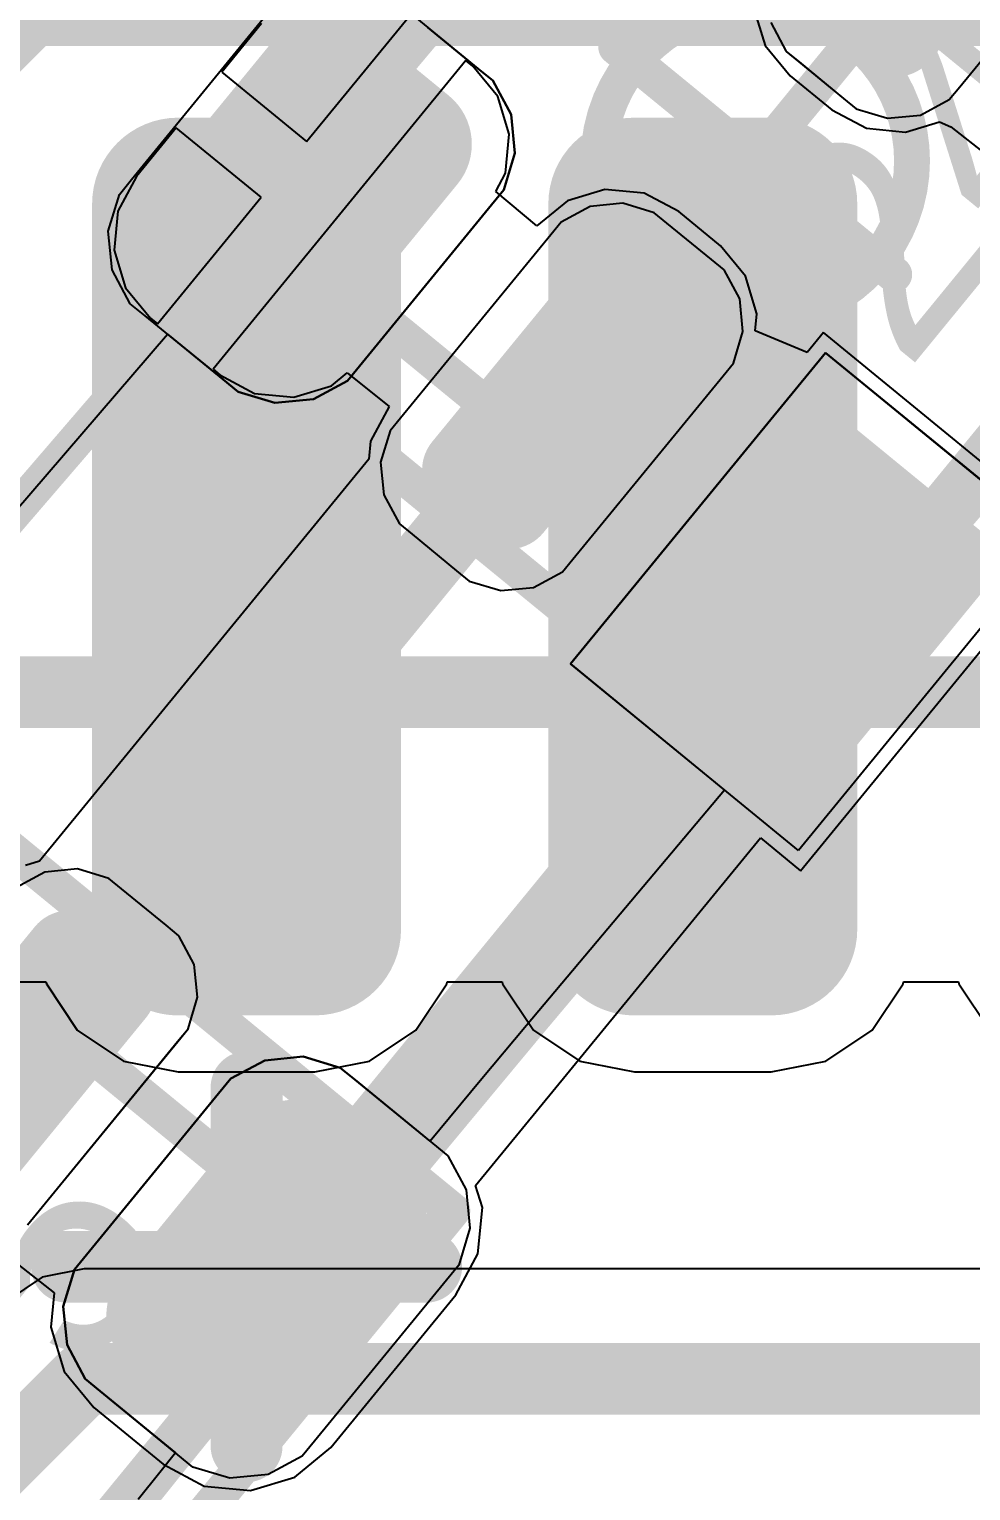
# Model space of a CAD drawing. Header units: inches. Extents: x -52 to 109, y 0 to 35.
# Drawn here: x 29.495 to 32.116, y 9.476 to 13.546 of the extents above; entities that cross this region are included whole.
import ezdxf

# ---------------------------------------------------------------- set-up
doc = ezdxf.new("R2010")
doc.units = ezdxf.units.IN
for name, color, linetype in [('Bottom 3D Body', 216, 'Continuous'), ('Bottom Courtyard', 56, 'Continuous'), ('Bottom Layer', 5, 'Continuous'), ('Bottom Solder', 6, 'Continuous'), ('Mechanical 1', 6, 'Continuous'), ('Mechanical 4', 56, 'Continuous'), ('Top Component Outline', 56, 'Continuous'), ('Top Courtyard', 56, 'Continuous'), ('Top Layer', 1, 'Continuous'), ('Top Overlay', 2, 'Continuous'), ('Top Paste', 8, 'Continuous'), ('Top Solder', 216, 'Continuous')]:
    doc.layers.add(name, color=color, linetype=linetype)
doc.styles.add('Arial', font='', dxfattribs={"height": 0.2})
doc.styles.get('Arial').set_extended_font_data('Arial')

# ---------------------------------------------------------------- blocks, each defined once
blk = doc.blocks.new('APA_RGB_LED_2020_357')
at = {"layer": 'Top Layer'}
h = blk.add_hatch(color=1, dxfattribs=at)
edge = h.paths.add_edge_path()
edge.add_arc((-1.125, 1.025), 0.125, 90, 180)
edge.add_line((-1.25, 1.025), (-1.25, 0.775))
edge.add_arc((-1.125, 0.775), 0.125, 180, 270)
edge.add_line((-1.125, 0.65), (-0.575, 0.65))
edge.add_arc((-0.575, 0.775), 0.125, 270, 360)
edge.add_line((-0.45, 0.775), (-0.45, 1.025))
edge.add_arc((-0.575, 1.025), 0.125, 0, 90)
edge.add_line((-0.575, 1.15), (-1.125, 1.15))
h = blk.add_hatch(color=1, dxfattribs=at)
edge = h.paths.add_edge_path()
edge.add_arc((-1.175, 0.075), 0.075, 90, 180)
edge.add_line((-1.25, 0.075), (-1.25, -0.075))
edge.add_arc((-1.175, -0.075), 0.075, 180, 270)
edge.add_line((-1.175, -0.15), (-0.525, -0.15))
edge.add_arc((-0.525, -0.075), 0.075, 270, 360)
edge.add_line((-0.45, -0.075), (-0.45, 0.075))
edge.add_arc((-0.525, 0.075), 0.075, 0, 90)
edge.add_line((-0.525, 0.15), (-1.175, 0.15))
h = blk.add_hatch(color=1, dxfattribs=at)
edge = h.paths.add_edge_path()
edge.add_arc((0.525, 0.075), 0.075, 90, 180)
edge.add_line((0.45, 0.075), (0.45, -0.075))
edge.add_arc((0.525, -0.075), 0.075, 180, 270)
edge.add_line((0.525, -0.15), (1.175, -0.15))
edge.add_arc((1.175, -0.075), 0.075, 270, 360)
edge.add_line((1.25, -0.075), (1.25, 0.075))
edge.add_arc((1.175, 0.075), 0.075, 0, 90)
edge.add_line((1.175, 0.15), (0.525, 0.15))
blk.add_hatch(color=1, dxfattribs=at).paths.add_polyline_path([(-1.25, -0.65), (-0.45, -0.65), (-0.45, -1.15), (-1.25, -1.15)])
at = {"layer": 'Top Paste'}
h = blk.add_hatch(color=8, dxfattribs=at)
edge = h.paths.add_edge_path()
edge.add_arc((-1.125, 1.025), 0.125, 90, 180)
edge.add_line((-1.25, 1.025), (-1.25, 0.775))
edge.add_arc((-1.125, 0.775), 0.125, 180, 270)
edge.add_line((-1.125, 0.65), (-0.575, 0.65))
edge.add_arc((-0.575, 0.775), 0.125, 270, 360)
edge.add_line((-0.45, 0.775), (-0.45, 1.025))
edge.add_arc((-0.575, 1.025), 0.125, 0, 90)
edge.add_line((-0.575, 1.15), (-1.125, 1.15))
h = blk.add_hatch(color=8, dxfattribs=at)
edge = h.paths.add_edge_path()
edge.add_arc((-1.175, 0.075), 0.075, 90, 180)
edge.add_line((-1.25, 0.075), (-1.25, -0.075))
edge.add_arc((-1.175, -0.075), 0.075, 180, 270)
edge.add_line((-1.175, -0.15), (-0.525, -0.15))
edge.add_arc((-0.525, -0.075), 0.075, 270, 360)
edge.add_line((-0.45, -0.075), (-0.45, 0.075))
edge.add_arc((-0.525, 0.075), 0.075, 0, 90)
edge.add_line((-0.525, 0.15), (-1.175, 0.15))
h = blk.add_hatch(color=8, dxfattribs=at)
edge = h.paths.add_edge_path()
edge.add_arc((0.525, 0.075), 0.075, 90, 180)
edge.add_line((0.45, 0.075), (0.45, -0.075))
edge.add_arc((0.525, -0.075), 0.075, 180, 270)
edge.add_line((0.525, -0.15), (1.175, -0.15))
edge.add_arc((1.175, -0.075), 0.075, 270, 360)
edge.add_line((1.25, -0.075), (1.25, 0.075))
edge.add_arc((1.175, 0.075), 0.075, 0, 90)
edge.add_line((1.175, 0.15), (0.525, 0.15))
blk.add_hatch(color=8, dxfattribs=at).paths.add_polyline_path([(-1.25, -0.65), (-0.45, -0.65), (-0.45, -1.15), (-1.25, -1.15)])
at = {"layer": 'Top Solder'}
h = blk.add_hatch(color=216, dxfattribs=at)
edge = h.paths.add_edge_path()
edge.add_arc((-1.125, 1.025), 0.175, 90, 180)
edge.add_line((-1.3, 1.025), (-1.3, 0.775))
edge.add_arc((-1.125, 0.775), 0.175, 180, 270)
edge.add_line((-1.125, 0.6), (-0.575, 0.6))
edge.add_arc((-0.575, 0.775), 0.175, 270, 360)
edge.add_line((-0.4, 0.775), (-0.4, 1.025))
edge.add_arc((-0.575, 1.025), 0.175, 0, 90)
edge.add_line((-0.575, 1.2), (-1.125, 1.2))
h = blk.add_hatch(color=216, dxfattribs=at)
edge = h.paths.add_edge_path()
edge.add_arc((-1.175, 0.075), 0.125, 90, 180)
edge.add_line((-1.3, 0.075), (-1.3, -0.075))
edge.add_arc((-1.175, -0.075), 0.125, 180, 270)
edge.add_line((-1.175, -0.2), (-0.525, -0.2))
edge.add_arc((-0.525, -0.075), 0.125, 270, 360)
edge.add_line((-0.4, -0.075), (-0.4, 0.075))
edge.add_arc((-0.525, 0.075), 0.125, 0, 90)
edge.add_line((-0.525, 0.2), (-1.175, 0.2))
h = blk.add_hatch(color=216, dxfattribs=at)
edge = h.paths.add_edge_path()
edge.add_arc((0.525, 0.075), 0.125, 90, 180)
edge.add_line((0.4, 0.075), (0.4, -0.075))
edge.add_arc((0.525, -0.075), 0.125, 180, 270)
edge.add_line((0.525, -0.2), (1.175, -0.2))
edge.add_arc((1.175, -0.075), 0.125, 270, 360)
edge.add_line((1.3, -0.075), (1.3, 0.075))
edge.add_arc((1.175, 0.075), 0.125, 0, 90)
edge.add_line((1.175, 0.2), (0.525, 0.2))
blk.add_hatch(color=216, dxfattribs=at).paths.add_polyline_path([(-1.3, -0.6), (-0.4, -0.6), (-0.4, -1.2), (-1.3, -1.2)])
at = {"layer": 'Top Component Outline'}
for points in [[(-1, 1, 0.1, 0.1, 0), (1, 1, 0.1, 0.1, 0)], [(-1, 1, 0.1, 0.1, 0), (-1, -1, 0.1, 0.1, 0)], [(-1, -1, 0.1, 0.1, 0), (1, -1, 0.1, 0.1, 0)]]:
    blk.add_lwpolyline(points, format="xyseb", dxfattribs=at)
for points in [[(-1.025, 1, 0.05, 0.05, 1), (-0.975, 1, 0.05, 0.05, 1)], [(-1.025, 1, 0.05, 0.05, 1), (-0.975, 1, 0.05, 0.05, 1)], [(-1.025, -1, 0.05, 0.05, 1), (-0.975, -1, 0.05, 0.05, 1)], [(-1.025, -1, 0.05, 0.05, 1), (-0.975, -1, 0.05, 0.05, 1)]]:
    blk.add_lwpolyline(points, format="xyseb", close=True, dxfattribs=at)
at = {"layer": 'Top Courtyard'}
for points in [[(-1.3, 1.2, 0.1, 0.1, 0), (-1.3, -1.2, 0.1, 0.1, 0)], [(-1.3, 1.2, 0.1, 0.1, 0), (1.3, 1.2, 0.1, 0.1, 0)], [(0, 0.5, 0.1, 0.1, 0), (0, -0.5, 0.1, 0.1, 0)], [(-0.5, 0, 0.1, 0.1, 0), (0.5, 0, 0.1, 0.1, 0)], [(-1.3, -1.2, 0.1, 0.1, 0), (1.3, -1.2, 0.1, 0.1, 0)]]:
    blk.add_lwpolyline(points, format="xyseb", dxfattribs=at)
for points in [[(-1.325, 1.2, 0.05, 0.05, 1), (-1.275, 1.2, 0.05, 0.05, 1)], [(-1.325, 1.2, 0.05, 0.05, 1), (-1.275, 1.2, 0.05, 0.05, 1)], [(-0.025, 0.5, 0.05, 0.05, 1), (0.025, 0.5, 0.05, 0.05, 1)], [(-0.525, 0, 0.05, 0.05, 1), (-0.475, 0, 0.05, 0.05, 1)], [(0.475, 0, 0.05, 0.05, 1), (0.525, 0, 0.05, 0.05, 1)], [(-0.025, -0.5, 0.05, 0.05, 1), (0.025, -0.5, 0.05, 0.05, 1)], [(-1.325, -1.2, 0.05, 0.05, 1), (-1.275, -1.2, 0.05, 0.05, 1)], [(-1.325, -1.2, 0.05, 0.05, 1), (-1.275, -1.2, 0.05, 0.05, 1)]]:
    blk.add_lwpolyline(points, format="xyseb", close=True, dxfattribs=at)
at = {"layer": 'Top Overlay'}
for p, q in [((-1.2929, 1.2689), (-1.1937, 1.31)), ((-1.1937, 1.31), (-1.14, 1.31)), ((-1.14, 1.31), (-1.14, 1.31)), ((-1.14, 1.31), (-0.56, 1.31)), ((-1.3689, 1.1929), (-1.2929, 1.2689)), ((-1.41, 1.0937), (-1.3689, 1.1929)), ((-1.41, 1.04), (-1.41, 1.0937)), ((-1.41, 0.76), (-1.41, 1.04)), ((-0.29, 1.04), (-0.29, 0.76)), ((-1.41, 0.76), (-1.41, 0.76)), ((-1.41, 0.7063), (-1.41, 0.76)), ((-0.29, 0.76), (-0.29, 0.7063)), ((-1.3689, 0.6071), (-1.41, 0.7063)), ((-0.29, 0.7063), (-0.3311, 0.6071)), ((-1.2929, 0.5311), (-1.3689, 0.6071)), ((-0.3311, 0.6071), (-0.4071, 0.5311)), ((-1.1937, 0.49), (-1.2929, 0.5311)), ((-0.4071, 0.5311), (-0.5063, 0.49)), ((-1.14, 0.49), (-1.1937, 0.49)), ((-0.56, 0.49), (-1.14, 0.49)), ((-0.5063, 0.49), (-0.56, 0.49)), ((-0.56, 0.49), (-0.56, 0.49)), ((-1.2258, 0.31), (-1.3103, 0.275)), ((-1.18, 0.31), (-1.2258, 0.31)), ((-0.52, 0.31), (-1.18, 0.31)), ((-0.4743, 0.31), (-0.52, 0.31)), ((-0.52, 0.31), (-0.52, 0.31)), ((-0.3897, 0.275), (-0.4743, 0.31)), ((-1.3103, 0.275), (-1.375, 0.2103)), ((-0.325, 0.2103), (-0.3897, 0.275)), ((-1.375, 0.2103), (-1.41, 0.1258)), ((-0.29, 0.1257), (-0.325, 0.2103)), ((0.325, 0.2103), (0.29, 0.1257)), ((-1.41, 0.1258), (-1.41, 0.08)), ((-0.29, 0.08), (-0.29, 0.1257)), ((0.29, 0.1257), (0.29, 0.08)), ((-1.41, 0.08), (-1.41, -0.08)), ((-1.41, 0.08), (-1.41, 0.08)), ((-0.29, -0.08), (-0.29, 0.08)), ((0.29, 0.08), (0.29, -0.08)), ((0.29, 0.08), (0.29, 0.08)), ((-1.41, -0.08), (-1.41, -0.1257)), ((-0.29, -0.1257), (-0.29, -0.08)), ((-0.29, -0.08), (-0.29, -0.08)), ((0.29, -0.08), (0.29, -0.1257)), ((-1.41, -0.1257), (-1.375, -0.2103)), ((-0.325, -0.2103), (-0.29, -0.1257)), ((0.29, -0.1257), (0.325, -0.2103)), ((-1.375, -0.2103), (-1.3103, -0.275)), ((-0.3897, -0.275), (-0.325, -0.2103)), ((0.325, -0.2103), (0.3897, -0.275)), ((-1.3103, -0.275), (-1.2258, -0.31)), ((-0.4743, -0.31), (-0.3897, -0.275)), ((0.3897, -0.275), (0.4742, -0.31)), ((-1.2258, -0.31), (-1.18, -0.31)), ((-1.18, -0.31), (-1.18, -0.31)), ((-1.18, -0.31), (-0.52, -0.31)), ((-0.52, -0.31), (-0.4743, -0.31)), ((0.4742, -0.31), (0.52, -0.31)), ((0.52, -0.31), (0.52, -0.31)), ((0.52, -0.31), (1.18, -0.31)), ((-1.41, -1.31), (-1.41, -0.49)), ((-1.41, -0.49), (-0.29, -0.49)), ((-0.29, -0.49), (-0.29, -1.31)), ((-0.29, -1.31), (-1.41, -1.31))]:
    blk.add_line(p, q, dxfattribs=at)
at = {"layer": 'Top Courtyard', "style": 'Arial'}
blk.add_text('D24', height=0.6, dxfattribs=at).set_placement((-0.8, -0.7))
blk = doc.blocks.new('APA_RGB_LED_2020_358')
at = {"layer": 'Top Layer'}
h = blk.add_hatch(color=1, dxfattribs=at)
edge = h.paths.add_edge_path()
edge.add_arc((0.525, 0.075), 0.075, 90, 180)
edge.add_line((0.45, 0.075), (0.45, -0.075))
edge.add_arc((0.525, -0.075), 0.075, 180, 270)
edge.add_line((0.525, -0.15), (1.175, -0.15))
edge.add_arc((1.175, -0.075), 0.075, 270, 360)
edge.add_line((1.25, -0.075), (1.25, 0.075))
edge.add_arc((1.175, 0.075), 0.075, 0, 90)
edge.add_line((1.175, 0.15), (0.525, 0.15))
h = blk.add_hatch(color=1, dxfattribs=at)
edge = h.paths.add_edge_path()
edge.add_arc((0.575, -0.775), 0.125, 90, 180)
edge.add_line((0.45, -0.775), (0.45, -1.025))
edge.add_arc((0.575, -1.025), 0.125, 180, 270)
edge.add_line((0.575, -1.15), (1.125, -1.15))
edge.add_arc((1.125, -1.025), 0.125, 270, 360)
edge.add_line((1.25, -1.025), (1.25, -0.775))
edge.add_arc((1.125, -0.775), 0.125, 0, 90)
edge.add_line((1.125, -0.65), (0.575, -0.65))
at = {"layer": 'Top Paste'}
h = blk.add_hatch(color=8, dxfattribs=at)
edge = h.paths.add_edge_path()
edge.add_arc((0.525, 0.075), 0.075, 90, 180)
edge.add_line((0.45, 0.075), (0.45, -0.075))
edge.add_arc((0.525, -0.075), 0.075, 180, 270)
edge.add_line((0.525, -0.15), (1.175, -0.15))
edge.add_arc((1.175, -0.075), 0.075, 270, 360)
edge.add_line((1.25, -0.075), (1.25, 0.075))
edge.add_arc((1.175, 0.075), 0.075, 0, 90)
edge.add_line((1.175, 0.15), (0.525, 0.15))
h = blk.add_hatch(color=8, dxfattribs=at)
edge = h.paths.add_edge_path()
edge.add_arc((0.575, -0.775), 0.125, 90, 180)
edge.add_line((0.45, -0.775), (0.45, -1.025))
edge.add_arc((0.575, -1.025), 0.125, 180, 270)
edge.add_line((0.575, -1.15), (1.125, -1.15))
edge.add_arc((1.125, -1.025), 0.125, 270, 360)
edge.add_line((1.25, -1.025), (1.25, -0.775))
edge.add_arc((1.125, -0.775), 0.125, 0, 90)
edge.add_line((1.125, -0.65), (0.575, -0.65))
at = {"layer": 'Top Solder'}
h = blk.add_hatch(color=216, dxfattribs=at)
edge = h.paths.add_edge_path()
edge.add_arc((0.525, 0.075), 0.125, 90, 180)
edge.add_line((0.4, 0.075), (0.4, -0.075))
edge.add_arc((0.525, -0.075), 0.125, 180, 270)
edge.add_line((0.525, -0.2), (1.175, -0.2))
edge.add_arc((1.175, -0.075), 0.125, 270, 360)
edge.add_line((1.3, -0.075), (1.3, 0.075))
edge.add_arc((1.175, 0.075), 0.125, 0, 90)
edge.add_line((1.175, 0.2), (0.525, 0.2))
h = blk.add_hatch(color=216, dxfattribs=at)
edge = h.paths.add_edge_path()
edge.add_arc((0.575, -0.775), 0.175, 90, 180)
edge.add_line((0.4, -0.775), (0.4, -1.025))
edge.add_arc((0.575, -1.025), 0.175, 180, 270)
edge.add_line((0.575, -1.2), (1.125, -1.2))
edge.add_arc((1.125, -1.025), 0.175, 270, 360)
edge.add_line((1.3, -1.025), (1.3, -0.775))
edge.add_arc((1.125, -0.775), 0.175, 0, 90)
edge.add_line((1.125, -0.6), (0.575, -0.6))
at = {"layer": 'Top Component Outline'}
for points in [[(1, 1, 0.1, 0.1, 0), (1, -1, 0.1, 0.1, 0)], [(-1, -1, 0.1, 0.1, 0), (1, -1, 0.1, 0.1, 0)]]:
    blk.add_lwpolyline(points, format="xyseb", dxfattribs=at)
blk.add_lwpolyline([(0.975, -1, 0.05, 0.05, 1), (1.025, -1, 0.05, 0.05, 1)], format="xyseb", close=True, dxfattribs=at)
blk.add_lwpolyline([(0.975, -1, 0.05, 0.05, 1), (1.025, -1, 0.05, 0.05, 1)], format="xyseb", close=True, dxfattribs=at)
at = {"layer": 'Top Courtyard'}
for points in [[(1.3, 1.2, 0.1, 0.1, 0), (1.3, -1.2, 0.1, 0.1, 0)], [(-1.3, -1.2, 0.1, 0.1, 0), (1.3, -1.2, 0.1, 0.1, 0)]]:
    blk.add_lwpolyline(points, format="xyseb", dxfattribs=at)
blk.add_lwpolyline([(1.275, -1.2, 0.05, 0.05, 1), (1.325, -1.2, 0.05, 0.05, 1)], format="xyseb", close=True, dxfattribs=at)
blk.add_lwpolyline([(1.275, -1.2, 0.05, 0.05, 1), (1.325, -1.2, 0.05, 0.05, 1)], format="xyseb", close=True, dxfattribs=at)
at = {"layer": 'Top Overlay'}
for p, q in [((1.3103, 0.275), (1.2258, 0.31)), ((1.375, 0.2103), (1.3103, 0.275)), ((1.41, 0.1257), (1.375, 0.2103)), ((1.41, 0.08), (1.41, 0.1257)), ((1.41, -0.08), (1.41, 0.08)), ((1.41, -0.1258), (1.41, -0.08)), ((1.41, -0.08), (1.41, -0.08)), ((1.375, -0.2103), (1.41, -0.1258)), ((1.3103, -0.275), (1.375, -0.2103)), ((1.2258, -0.31), (1.3103, -0.275)), ((0.52, -0.31), (1.18, -0.31)), ((1.18, -0.31), (1.2258, -0.31)), ((0.4071, -0.5311), (0.5063, -0.49)), ((0.5063, -0.49), (0.56, -0.49)), ((0.56, -0.49), (0.56, -0.49)), ((0.56, -0.49), (1.14, -0.49)), ((1.14, -0.49), (1.1937, -0.49)), ((1.1937, -0.49), (1.2929, -0.5311)), ((0.3311, -0.6071), (0.4071, -0.5311)), ((1.2929, -0.5311), (1.3689, -0.6071)), ((0.29, -0.7063), (0.3311, -0.6071)), ((1.3689, -0.6071), (1.41, -0.7063)), ((0.29, -0.76), (0.29, -0.7063)), ((1.41, -0.7063), (1.41, -0.76)), ((0.29, -1.04), (0.29, -0.76)), ((1.41, -0.76), (1.41, -0.76)), ((1.41, -0.76), (1.41, -1.04)), ((0.29, -1.04), (0.29, -1.04)), ((0.29, -1.0937), (0.29, -1.04)), ((1.41, -1.04), (1.41, -1.0937)), ((0.3311, -1.1929), (0.29, -1.0937)), ((1.41, -1.0937), (1.3689, -1.1929)), ((0.4071, -1.2689), (0.3311, -1.1929)), ((1.3689, -1.1929), (1.2929, -1.2689)), ((0.5063, -1.31), (0.4071, -1.2689)), ((1.2929, -1.2689), (1.1937, -1.31)), ((0.56, -1.31), (0.5063, -1.31)), ((1.14, -1.31), (0.56, -1.31)), ((1.1937, -1.31), (1.14, -1.31)), ((1.14, -1.31), (1.14, -1.31))]:
    blk.add_line(p, q, dxfattribs=at)
at = {"layer": 'Top Courtyard', "style": 'Arial'}
blk.add_text('D25', height=0.6, dxfattribs=at).set_placement((-0.8, -0.7))
blk = doc.blocks.new('SMDHDRV10P127_2X5_615X330X560B_B_448')
at = {"layer": 'Bottom Layer'}
h = blk.add_hatch(color=5, dxfattribs=at)
edge = h.paths.add_edge_path()
edge.add_arc((-2.96, 1.46), 0.19, 90, 180)
edge.add_line((-3.15, 1.46), (-3.15, 1.08))
edge.add_arc((-2.96, 1.08), 0.19, 180, 270)
edge.add_line((-2.96, 0.89), (-0.94, 0.89))
edge.add_arc((-0.94, 1.08), 0.19, 270, 360)
edge.add_line((-0.75, 1.08), (-0.75, 1.46))
edge.add_arc((-0.94, 1.46), 0.19, 0, 90)
edge.add_line((-0.94, 1.65), (-2.96, 1.65))
h = blk.add_hatch(color=5, dxfattribs=at)
edge = h.paths.add_edge_path()
edge.add_arc((-2.96, 0.19), 0.19, 90, 180)
edge.add_line((-3.15, 0.19), (-3.15, -0.19))
edge.add_arc((-2.96, -0.19), 0.19, 180, 270)
edge.add_line((-2.96, -0.38), (-0.94, -0.38))
edge.add_arc((-0.94, -0.19), 0.19, 270, 360)
edge.add_line((-0.75, -0.19), (-0.75, 0.19))
edge.add_arc((-0.94, 0.19), 0.19, 0, 90)
edge.add_line((-0.94, 0.38), (-2.96, 0.38))
at = {"layer": 'Bottom Solder'}
h = blk.add_hatch(color=6, dxfattribs=at)
edge = h.paths.add_edge_path()
edge.add_arc((-2.96, 1.46), 0.24, 90, 180)
edge.add_line((-3.2, 1.46), (-3.2, 1.08))
edge.add_arc((-2.96, 1.08), 0.24, 180, 270)
edge.add_line((-2.96, 0.84), (-0.94, 0.84))
edge.add_arc((-0.94, 1.08), 0.24, 270, 360)
edge.add_line((-0.7, 1.08), (-0.7, 1.46))
edge.add_arc((-0.94, 1.46), 0.24, 0, 90)
edge.add_line((-0.94, 1.7), (-2.96, 1.7))
h = blk.add_hatch(color=6, dxfattribs=at)
edge = h.paths.add_edge_path()
edge.add_arc((-2.96, 0.19), 0.24, 90, 180)
edge.add_line((-3.2, 0.19), (-3.2, -0.19))
edge.add_arc((-2.96, -0.19), 0.24, 180, 270)
edge.add_line((-2.96, -0.43), (-0.94, -0.43))
edge.add_arc((-0.94, -0.19), 0.24, 270, 360)
edge.add_line((-0.7, -0.19), (-0.7, 0.19))
edge.add_arc((-0.94, 0.19), 0.24, 0, 90)
edge.add_line((-0.94, 0.43), (-2.96, 0.43))
at = {"layer": 'Bottom 3D Body'}
blk.add_lwpolyline([(-1.6, -3.7, 0.2, 0.2, 0), (-1.6, 3.7, 0.2, 0.2, 0)], format="xyseb", dxfattribs=at)
at = {"layer": 'Bottom Courtyard'}
for points in [[(-3.5, -4.5, 0.2, 0.2, 0), (-3.5, 4.5, 0.2, 0.2, 0)], [(0, -0.5, 0.2, 0.2, 0), (0, 0.5, 0.2, 0.2, 0)], [(0.5, 0, 0.2, 0.2, 0), (-0.5, 0, 0.2, 0.2, 0)]]:
    blk.add_lwpolyline(points, format="xyseb", dxfattribs=at)
for points in [[(-0.05, 0.5, 0.1, 0.1, 1), (0.05, 0.5, 0.1, 0.1, 1)], [(-0.55, 0, 0.1, 0.1, 1), (-0.45, 0, 0.1, 0.1, 1)], [(0.45, 0, 0.1, 0.1, 1), (0.55, 0, 0.1, 0.1, 1)], [(-0.05, -0.5, 0.1, 0.1, 1), (0.05, -0.5, 0.1, 0.1, 1)]]:
    blk.add_lwpolyline(points, format="xyseb", close=True, dxfattribs=at)

msp = doc.modelspace()

# ---------------------------------------------------------------- linework, layer by layer
at = {"layer": 'Bottom Layer'}
for p, q in [((29.3885, 10.8937), (29.5415, 10.8937)), ((29.5415, 10.8937), (29.5426, 10.8879)), ((29.5426, 10.8879), (29.6288, 10.7589)), ((30.5712, 10.7589), (30.6574, 10.8879)), ((30.6574, 10.8879), (30.6585, 10.8937)), ((30.6585, 10.8937), (30.8115, 10.8937)), ((30.8115, 10.8937), (30.8126, 10.8879)), ((30.8126, 10.8879), (30.8988, 10.7589)), ((31.8412, 10.7589), (31.9274, 10.8879)), ((31.9274, 10.8879), (31.9285, 10.8937)), ((31.9285, 10.8937), (32.0815, 10.8937)), ((32.0815, 10.8937), (32.0826, 10.8879)), ((32.0826, 10.8879), (32.1688, 10.7589)), ((29.6288, 10.7589), (29.7578, 10.6727)), ((30.4422, 10.6727), (30.5712, 10.7589)), ((30.8988, 10.7589), (31.0278, 10.6727)), ((31.7122, 10.6727), (31.8412, 10.7589)), ((29.7578, 10.6727), (29.91, 10.6424)), ((30.29, 10.6424), (30.4422, 10.6727)), ((31.0278, 10.6727), (31.18, 10.6424)), ((31.56, 10.6424), (31.7122, 10.6727)), ((29.91, 10.6424), (30.29, 10.6424)), ((31.18, 10.6424), (31.56, 10.6424)), ((29.648, 10.0939), (29.531, 10.0706)), ((32.8613, 10.0939), (29.648, 10.0939)), ((29.648, 10.0939), (29.648, 10.0939)), ((29.531, 10.0706), (29.4317, 10.0043))]:
    msp.add_line(p, q, dxfattribs=at)
for points in [[(29.11, 13.21, 0.2, 0.2, 0), (29.6, 13.7, 0.2, 0.2, 0)], [(28.83, 8.97, 0.2, 0.2, 0), (29.648, 9.788, 0.2, 0.2, 0)], [(29.648, 9.788, 0.2, 0.2, 0), (32.988, 9.788, 0.2, 0.2, 0)]]:
    msp.add_lwpolyline(points, format="xyseb", dxfattribs=at)
msp.add_lwpolyline([(29.598, 9.788, 0.1, 0.1, 1), (29.698, 9.788, 0.1, 0.1, 1)], format="xyseb", close=True, dxfattribs=at)
msp.add_lwpolyline([(29.598, 9.788, 0.1, 0.1, 1), (29.698, 9.788, 0.1, 0.1, 1)], format="xyseb", close=True, dxfattribs=at)
at = {"layer": 'Mechanical 1'}
for points in [[(31.1127, 13.347, 0.1, 0.1, -0.303347), (31.5159, 13.6165, 0.1, 0.1, 0)], [(31.5159, 13.6165, 0.1, 0.1, -0.198914), (31.8246, 13.4886, 0.1, 0.1, 0)], [(31.8246, 13.4886, 0.1, 0.1, -0.198913), (31.9524, 13.18, 0.1, 0.1, 0)], [(31.2073, 12.8713, 0.1, 0.1, -0.303344), (31.1127, 13.347, 0.1, 0.1, 0)], [(31.9524, 13.18, 0.1, 0.1, -0.303347), (31.683, 12.7767, 0.1, 0.1, 0)], [(31.683, 12.7767, 0.1, 0.1, -0.303346), (31.2073, 12.8713, 0.1, 0.1, 0)]]:
    msp.add_lwpolyline(points, format="xyseb", dxfattribs=at)
for points in [[(31.7996, 13.4886, 0.05, 0.05, 1), (31.8496, 13.4886, 0.05, 0.05, 1)], [(31.7996, 13.4886, 0.05, 0.05, 1), (31.8496, 13.4886, 0.05, 0.05, 1)], [(31.0877, 13.347, 0.05, 0.05, 1), (31.1377, 13.347, 0.05, 0.05, 1)], [(31.0877, 13.347, 0.05, 0.05, 1), (31.1377, 13.347, 0.05, 0.05, 1)], [(31.9274, 13.18, 0.05, 0.05, 1), (31.9774, 13.18, 0.05, 0.05, 1)], [(31.9274, 13.18, 0.05, 0.05, 1), (31.9774, 13.18, 0.05, 0.05, 1)], [(31.1823, 12.8713, 0.05, 0.05, 1), (31.2323, 12.8713, 0.05, 0.05, 1)], [(31.1823, 12.8713, 0.05, 0.05, 1), (31.2323, 12.8713, 0.05, 0.05, 1)], [(31.658, 12.7767, 0.05, 0.05, 1), (31.708, 12.7767, 0.05, 0.05, 1)], [(31.658, 12.7767, 0.05, 0.05, 1), (31.708, 12.7767, 0.05, 0.05, 1)]]:
    msp.add_lwpolyline(points, format="xyseb", close=True, dxfattribs=at)
at = {"layer": 'Mechanical 4'}
for points in [[(31.224, 14.2946, 0.1, 0.1, -0.004453), (29.9783, 12.812, 0.1, 0.1, 0)], [(29.3535, 12.0851, 0.1, 0.1, 0), (29.9783, 12.812, 0.1, 0.1, 0)], [(32.0223, 12.1255, 0.1, 0.1, 0), (32.6081, 12.8109, 0.1, 0.1, 0)], [(31.442, 11.4419, 0.1, 0.1, 0), (32.0223, 12.1255, 0.1, 0.1, 0)], [(30.8796, 10.7727, 0.1, 0.1, 0), (31.442, 11.4419, 0.1, 0.1, 0)], [(29.8594, 9.5274, 0.1, 0.1, -0.005245), (30.8796, 10.7727, 0.1, 0.1, 0)], [(29.3801, 8.9158, 0.1, 0.1, -0.005989), (29.8594, 9.5274, 0.1, 0.1, 0)]]:
    msp.add_lwpolyline(points, format="xyseb", dxfattribs=at)
for points in [[(29.9533, 12.812, 0.05, 0.05, 1), (30.0033, 12.812, 0.05, 0.05, 1)], [(29.9533, 12.812, 0.05, 0.05, 1), (30.0033, 12.812, 0.05, 0.05, 1)], [(31.9973, 12.1255, 0.05, 0.05, 1), (32.0473, 12.1255, 0.05, 0.05, 1)], [(31.9973, 12.1255, 0.05, 0.05, 1), (32.0473, 12.1255, 0.05, 0.05, 1)], [(31.417, 11.4419, 0.05, 0.05, 1), (31.467, 11.4419, 0.05, 0.05, 1)], [(31.417, 11.4419, 0.05, 0.05, 1), (31.467, 11.4419, 0.05, 0.05, 1)], [(30.8546, 10.7727, 0.05, 0.05, 1), (30.9046, 10.7727, 0.05, 0.05, 1)], [(30.8546, 10.7727, 0.05, 0.05, 1), (30.9046, 10.7727, 0.05, 0.05, 1)], [(29.8344, 9.5274, 0.05, 0.05, 1), (29.8844, 9.5274, 0.05, 0.05, 1)], [(29.8344, 9.5274, 0.05, 0.05, 1), (29.8844, 9.5274, 0.05, 0.05, 1)]]:
    msp.add_lwpolyline(points, format="xyseb", close=True, dxfattribs=at)
at = {"layer": 'Top Layer'}
for p, q in [((31.5115, 13.6059), (31.5434, 13.5013)), ((30.1417, 13.5621), (30.0308, 13.4267)), ((30.2671, 13.2332), (30.5556, 13.5856)), ((31.5434, 13.5013), (31.6129, 13.4168)), ((30.7103, 13.4589), (30.3585, 13.0291)), ((30.7297, 13.443), (30.7103, 13.4589)), ((30.7992, 13.3585), (30.7297, 13.443)), ((30.0308, 13.4267), (30.2671, 13.2332)), ((31.6129, 13.4168), (31.7289, 13.3217)), ((30.831, 13.2539), (30.7992, 13.3585)), ((31.7289, 13.3217), (31.8255, 13.2703)), ((29.9041, 13.2719), (29.7932, 13.1365)), ((30.1404, 13.0785), (29.9041, 13.2719)), ((31.8255, 13.2703), (31.9344, 13.2597)), ((31.9344, 13.2597), (32.0291, 13.2885)), ((32.0291, 13.2885), (32.06, 13.2749)), ((32.06, 13.2749), (32.1594, 13.1963)), ((30.8204, 13.145), (30.831, 13.2539)), ((29.7932, 13.1365), (29.7418, 13.04)), ((30.7936, 13.0946), (30.8204, 13.145)), ((29.8519, 12.7261), (30.1404, 13.0785)), ((30.9084, 12.9989), (30.7936, 13.0946)), ((30.9929, 13.0684), (30.9084, 12.9989)), ((31.0975, 13.1003), (30.9929, 13.0684)), ((31.2064, 13.0897), (31.0975, 13.1003)), ((31.3029, 13.0382), (31.2064, 13.0897)), ((29.7418, 13.04), (29.7312, 12.9311)), ((30.3585, 13.0291), (30.0066, 12.5994)), ((31.419, 12.9432), (31.3029, 13.0382)), ((31.4885, 12.8587), (31.419, 12.9432)), ((29.7312, 12.9311), (29.763, 12.8264)), ((29.763, 12.8264), (29.8325, 12.742)), ((31.5204, 12.7541), (31.4885, 12.8587)), ((29.8325, 12.742), (29.8519, 12.7261)), ((31.5157, 12.7062), (31.5204, 12.7541)), ((31.6606, 12.6463), (31.5157, 12.7062)), ((31.7057, 12.7015), (31.6606, 12.6463)), ((32.4021, 12.1313), (31.7057, 12.7015)), ((30.0066, 12.5994), (30.026, 12.5836)), ((30.026, 12.5836), (30.1225, 12.5321)), ((30.3361, 12.5534), (30.3801, 12.5896)), ((30.3801, 12.5896), (30.4966, 12.496)), ((30.2314, 12.5215), (30.3361, 12.5534)), ((30.1225, 12.5321), (30.2314, 12.5215)), ((30.4966, 12.496), (30.4451, 12.3995)), ((30.4451, 12.3995), (30.4402, 12.3491)), ((30.4402, 12.3491), (29.5232, 11.2292)), ((31.6419, 11.2028), (32.4021, 12.1313)), ((30.7376, 10.3261), (31.5303, 11.2942)), ((31.5303, 11.2942), (31.6419, 11.2028)), ((29.5232, 11.2292), (29.4845, 11.2175)), ((30.7563, 10.2646), (30.7376, 10.3261)), ((30.7437, 10.1359), (30.7563, 10.2646)), ((30.6829, 10.0218), (30.7437, 10.1359)), ((29.4648, 10.1056), (29.5642, 10.027)), ((29.5642, 10.027), (29.5549, 9.9317)), ((30.3345, 9.5963), (30.6829, 10.0218)), ((29.5549, 9.9317), (29.5926, 9.8081)), ((29.5926, 9.8081), (29.6747, 9.7082)), ((29.6747, 9.7082), (29.8682, 9.5498)), ((30.2346, 9.5142), (30.3345, 9.5963)), ((29.8682, 9.5498), (29.9823, 9.489)), ((29.9823, 9.489), (30.1109, 9.4765)), ((30.1109, 9.4765), (30.2346, 9.5142))]:
    msp.add_line(p, q, dxfattribs=at)
for points in [[(30.7874, 12.2902, 0.2, 0.2, 0), (30.9775, 12.5223, 0.2, 0.2, 0)], [(29.6493, 10.9004, 0.2, 0.2, 0), (30.7874, 12.2902, 0.2, 0.2, 0)], [(31.4996, 11.7394, 0.2, 0.2, 0), (31.6738, 11.9522, 0.2, 0.2, 0)], [(30.3298, 10.3109, 0.2, 0.2, 0), (31.4996, 11.7394, 0.2, 0.2, 0)], [(29.4592, 10.6683, 0.2, 0.2, 0), (29.6493, 10.9004, 0.2, 0.2, 0)], [(30.1556, 10.0982, 0.2, 0.2, 0), (30.3298, 10.3109, 0.2, 0.2, 0)]]:
    msp.add_lwpolyline(points, format="xyseb", dxfattribs=at)
for points in [[(30.9275, 12.5223, 0.1, 0.1, 1), (31.0275, 12.5223, 0.1, 0.1, 1)], [(30.7374, 12.2902, 0.1, 0.1, 1), (30.8374, 12.2902, 0.1, 0.1, 1)], [(30.7374, 12.2902, 0.1, 0.1, 1), (30.8374, 12.2902, 0.1, 0.1, 1)], [(31.6238, 11.9522, 0.1, 0.1, 1), (31.7238, 11.9522, 0.1, 0.1, 1)], [(31.4496, 11.7394, 0.1, 0.1, 1), (31.5496, 11.7394, 0.1, 0.1, 1)], [(31.4496, 11.7394, 0.1, 0.1, 1), (31.5496, 11.7394, 0.1, 0.1, 1)], [(29.5993, 10.9004, 0.1, 0.1, 1), (29.6993, 10.9004, 0.1, 0.1, 1)], [(29.5993, 10.9004, 0.1, 0.1, 1), (29.6993, 10.9004, 0.1, 0.1, 1)], [(29.4092, 10.6683, 0.1, 0.1, 1), (29.5092, 10.6683, 0.1, 0.1, 1)], [(30.2798, 10.3109, 0.1, 0.1, 1), (30.3798, 10.3109, 0.1, 0.1, 1)], [(30.2798, 10.3109, 0.1, 0.1, 1), (30.3798, 10.3109, 0.1, 0.1, 1)], [(30.1056, 10.0982, 0.1, 0.1, 1), (30.2056, 10.0982, 0.1, 0.1, 1)]]:
    msp.add_lwpolyline(points, format="xyseb", close=True, dxfattribs=at)
at = {"layer": 'Top Overlay'}
for p, q in [((32.0852, 13.3859), (32.5033, 13.8966)), ((31.5591, 13.5647), (31.6024, 13.484)), ((30.7442, 13.4371), (30.605, 13.5511)), ((31.6024, 13.484), (31.6378, 13.4551)), ((30.7857, 13.4031), (30.7442, 13.4371)), ((31.6378, 13.4551), (31.7616, 13.3537)), ((30.8365, 13.3084), (30.7857, 13.4031)), ((31.7616, 13.3537), (31.797, 13.3247)), ((31.9756, 13.3073), (32.0562, 13.3505)), ((32.0562, 13.3505), (32.0852, 13.3859)), ((32.0852, 13.3859), (32.0852, 13.3859)), ((31.797, 13.3247), (31.8845, 13.2982)), ((30.8471, 13.2015), (30.8365, 13.3084)), ((31.8845, 13.2982), (31.9756, 13.3073)), ((30.8161, 13.0987), (30.8471, 13.2015)), ((30.782, 13.0571), (30.8161, 13.0987)), ((30.4146, 12.6084), (30.782, 13.0571)), ((30.782, 13.0571), (30.782, 13.0571)), ((31.0563, 13.0527), (30.9756, 13.0094)), ((31.1473, 13.0617), (31.0563, 13.0527)), ((31.2349, 13.0353), (31.1473, 13.0617)), ((31.2703, 13.0063), (31.2349, 13.0353)), ((30.9756, 13.0094), (30.9467, 12.974)), ((31.3941, 12.9049), (31.2703, 13.0063)), ((30.9467, 12.974), (30.5285, 12.4634)), ((30.9467, 12.974), (30.9467, 12.974)), ((31.4295, 12.8759), (31.3941, 12.9049)), ((31.3941, 12.9049), (31.3941, 12.9049)), ((31.4727, 12.7953), (31.4295, 12.8759)), ((31.4818, 12.7042), (31.4727, 12.7953)), ((31.4554, 12.6167), (31.4818, 12.7042)), ((29.3537, 12.0853), (29.8798, 12.6973)), ((29.8798, 12.6973), (30.0346, 12.5705)), ((31.7114, 12.6452), (31.0018, 11.7786)), ((32.1562, 12.281), (31.7114, 12.6452)), ((30.3806, 12.5668), (30.4146, 12.6084)), ((31.0082, 12.0706), (31.4264, 12.5813)), ((31.4264, 12.5813), (31.4554, 12.6167)), ((30.0346, 12.5705), (30.0346, 12.5705)), ((30.0346, 12.5705), (30.0762, 12.5365)), ((30.0762, 12.5365), (30.179, 12.5054)), ((30.2859, 12.5161), (30.3806, 12.5668)), ((30.179, 12.5054), (30.2859, 12.5161)), ((30.5285, 12.4634), (30.4996, 12.428)), ((30.4996, 12.428), (30.4731, 12.3404)), ((30.4731, 12.3404), (30.4822, 12.2493)), ((30.4822, 12.2493), (30.5254, 12.1687)), ((30.5254, 12.1687), (30.5608, 12.1397)), ((30.5608, 12.1397), (30.5608, 12.1397)), ((30.5608, 12.1397), (30.6846, 12.0383)), ((30.9793, 12.0352), (31.0082, 12.0706)), ((31.0082, 12.0706), (31.0082, 12.0706)), ((30.6846, 12.0383), (30.72, 12.0094)), ((30.72, 12.0094), (30.8076, 11.9829)), ((30.8986, 11.992), (30.9793, 12.0352)), ((30.8076, 11.9829), (30.8986, 11.992)), ((31.0018, 11.7786), (31.4305, 11.4276)), ((31.4305, 11.4276), (30.8794, 10.7723)), ((29.5381, 11.1987), (29.4574, 11.1555)), ((29.6291, 11.2078), (29.5381, 11.1987)), ((29.7167, 11.1813), (29.6291, 11.2078)), ((29.7521, 11.1523), (29.7167, 11.1813)), ((29.8759, 11.051), (29.7521, 11.1523)), ((29.9113, 11.022), (29.8759, 11.051)), ((29.8759, 11.051), (29.8759, 11.051)), ((29.9545, 10.9413), (29.9113, 11.022)), ((29.9636, 10.8503), (29.9545, 10.9413)), ((29.9371, 10.7627), (29.9636, 10.8503)), ((29.9082, 10.7273), (29.9371, 10.7627)), ((30.8794, 10.7723), (30.7504, 10.6179)), ((30.8794, 10.7723), (30.8794, 10.7723)), ((29.49, 10.2166), (29.9082, 10.7273)), ((30.1508, 10.6746), (30.0561, 10.6239)), ((30.2577, 10.6852), (30.1508, 10.6746)), ((30.3605, 10.6542), (30.2577, 10.6852)), ((30.0561, 10.6239), (30.0221, 10.5823)), ((30.402, 10.6202), (30.3605, 10.6542)), ((30.0221, 10.5823), (29.6546, 10.1335)), ((30.6107, 10.4493), (30.402, 10.6202)), ((30.402, 10.6202), (30.402, 10.6202)), ((30.7504, 10.6179), (30.6107, 10.4493)), ((29.6546, 10.1335), (29.6206, 10.092)), ((29.6546, 10.1335), (29.6546, 10.1335)), ((29.6206, 10.092), (29.5896, 9.9892)), ((29.5896, 9.9892), (29.6002, 9.8823)), ((29.6002, 9.8823), (29.6509, 9.7876)), ((29.6509, 9.7876), (29.6925, 9.7536)), ((29.6925, 9.7536), (29.9026, 9.5816)), ((29.9026, 9.5816), (29.8589, 9.5273)), ((29.8589, 9.5273), (29.7982, 9.4515))]:
    msp.add_line(p, q, dxfattribs=at)

# ---------------------------------------------------------------- block references
for name, p, rotation in [('APA_RGB_LED_2020_357', (31.5159, 13.18), 50.69), ('SMDHDRV10P127_2X5_615X330X560B_B_448', (30.1, 10.1), 270), ('APA_RGB_LED_2020_358', (28.9207, 10.0107), 50.69)]:
    msp.add_blockref(name, p, dxfattribs=dict(rotation=rotation))

doc.saveas('drawing.dxf')
